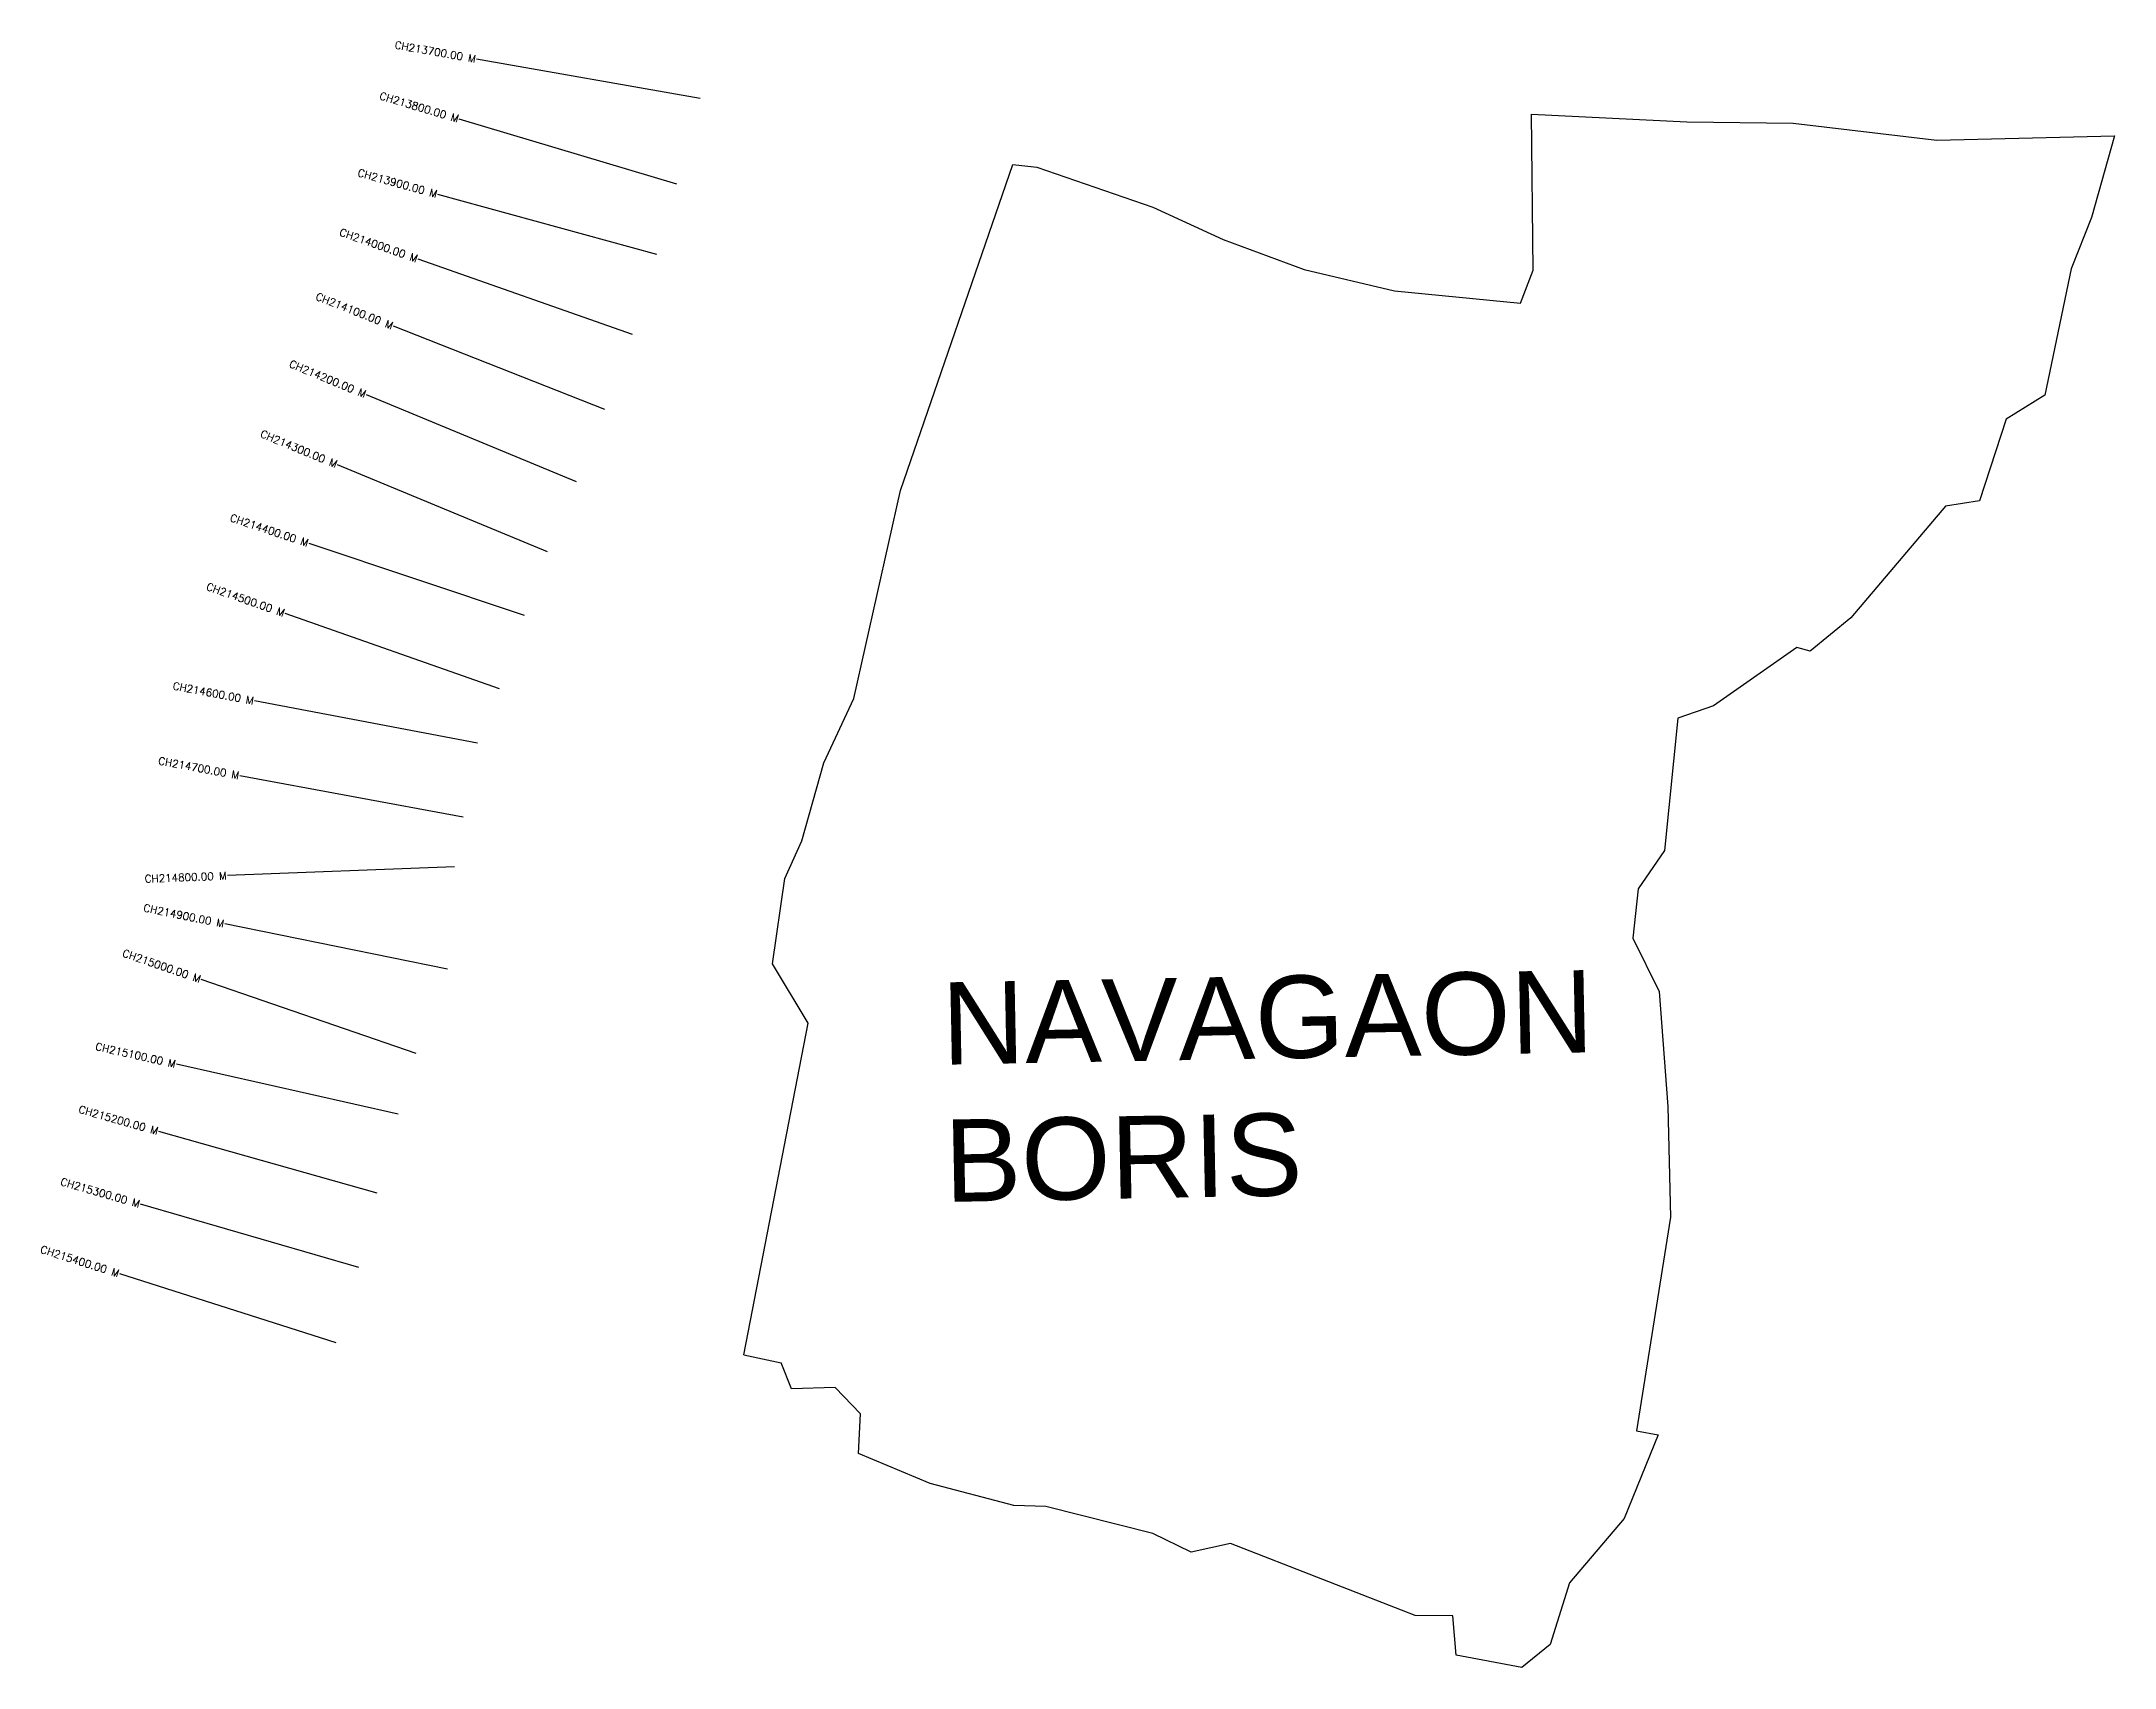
# Model space of a CAD drawing. Header units: metres. Extents: x 274076 to 276813, y 2069073 to 2071221.
import ezdxf
from ezdxf.enums import TextEntityAlignment as Align

# ---------------------------------------------------------------- set-up
doc = ezdxf.new("R2010")
doc.units = ezdxf.units.M
doc.header["$MEASUREMENT"] = 0
for name, color, linetype in [('CS', 134, 'Continuous'), ('CSMark', 6, 'Continuous'), ('village', 3, 'Continuous'), ('VILLAGE NAME', 250, 'Continuous')]:
    doc.layers.add(name, color=color, linetype=linetype)
doc.styles.get("Standard").update_dxf_attribs({"font": 'simplex.shx'})

msp = doc.modelspace()

# ---------------------------------------------------------------- linework, layer by layer
at = {"color": 6, "flags": 128}
msp.add_lwpolyline([(275003, 2069486.2), (275052.5, 2069475.6)], dxfattribs=at)
at = {"layer": 'CS'}
for p, q in [((274945.6, 2071145.4), (274650.1, 2071197.5)), ((274914.8, 2071032.3), (274627.4, 2071118.1)), ((274888.4, 2070939.2), (274599.1, 2071018.8)), ((274856, 2070833.7), (274573, 2070933.2)), ((274819.6, 2070734.7), (274540.4, 2070844.5)), ((274782, 2070639.2), (274504.7, 2070753.9)), ((274743.7, 2070546.8), (274466.5, 2070661.5)), ((274713.6, 2070462.6), (274429, 2070557.6)), ((274680.3, 2070365.9), (274397.2, 2070465.2)), ((274651.6, 2070294), (274356.8, 2070349.7)), ((274632.6, 2070196.3), (274337.7, 2070251)), ((274620.9, 2070130.6), (274321.2, 2070119)), ((274611.8, 2069995.6), (274317.8, 2070055.1)), ((274570.2, 2069883.9), (274286.6, 2069981.7)), ((274546.5, 2069804), (274253.8, 2069869.8)), ((274519, 2069699.4), (274230.4, 2069781.1)), ((274494.5, 2069601.6), (274206.3, 2069685)), ((274464.9, 2069501.9), (274179, 2069592.9))]:
    msp.add_line(p, q, dxfattribs=at)
at = {"layer": 'village', "color": 6}
for points in [[(275003, 2069486.2, 0), (275088.3, 2069924.2, 0), (275040.9, 2070002.7, 0), (275057.4, 2070115.1, 0), (275079.9, 2070164.8, 0), (275108.6, 2070267.8, 0), (275148.3, 2070353.1, 0), (275210.1, 2070627.5, 0), (275358.5, 2071058.1, 0), (275389.9, 2071054.6, 0), (275543.1, 2071001.9, 0), (275636.1, 2070959.3, 0), (275743.2, 2070919.6, 0), (275862.6, 2070891.3, 0), (276028.9, 2070875, 0), (276045.4, 2070918.6, 0), (276043.3, 2071124.5, 0), (276248.4, 2071114.6, 0), (276388.8, 2071112.6, 0), (276578.8, 2071090.4, 0), (276813.3, 2071095.9, 0), (276783, 2070988.2, 0), (276755.9, 2070920.6, 0), (276721.2, 2070753.4, 0), (276670.2, 2070721.7, 0), (276635, 2070613.8, 0), (276590, 2070606.8, 0), (276465.1, 2070459.6, 0), (276411.2, 2070415.3, 0), (276393.9, 2070420.2, 0), (276283.5, 2070343.3, 0), (276236.8, 2070326.9, 0), (276219, 2070152.2, 0), (276184.3, 2070101.6, 0), (276177.3, 2070036.2, 0), (276211.8, 2069965.8, 0), (276223.3, 2069814.1, 0), (276226.9, 2069667.8, 0), (276182.2, 2069385.8, 0), (276210.6, 2069380.5, 0), (276165.8, 2069269.9, 0), (276093.6, 2069185.1, 0), (276068, 2069103.3, 0), (276030.7, 2069073.1, 0), (275943.8, 2069089.6, 0), (275939.6, 2069141.4, 0), (275889.6, 2069142, 0), (275646, 2069236.9, 0), (275593.9, 2069225.4, 0), (275543.3, 2069250.2, 0), (275401.8, 2069285.9, 0), (275359.7, 2069287, 0), (275249.1, 2069316.2, 0), (275154.5, 2069355.9, 0), (275157.2, 2069408, 0)], [(275157.2, 2069408, 0), (275123.7, 2069443.1, 0), (275065.9, 2069441.2, 0), (275052.5, 2069475.6, 0)]]:
    msp.add_polyline3d(points, dxfattribs=at)

# ---------------------------------------------------------------- texts
at = {"layer": 'CSMark'}
for s, rotation, p in [('CH213700.00 M', 350.0073, (274649.1, 2071197.6)), ('CH213800.00 M', 343.375, (274626.4, 2071118.4)), ('CH213900.00 M', 344.6104, (274598.1, 2071019.1)), ('CH214000.00 M', 340.6268, (274572.1, 2070933.5)), ('CH214100.00 M', 338.5163, (274539.5, 2070844.9)), ('CH214200.00 M', 337.5275, (274503.8, 2070754.3)), ('CH214300.00 M', 337.5275, (274465.6, 2070661.9)), ('CH214400.00 M', 341.5503, (274428, 2070557.9)), ('CH214500.00 M', 340.6607, (274396.3, 2070465.5)), ('CH214600.00 M', 349.3055, (274355.8, 2070349.8)), ('CH214700.00 M', 349.4798, (274336.7, 2070251.2)), ('CH214800.00 M', 2.2147, (274320.2, 2070118.9)), ('CH214900.00 M', 348.5618, (274316.8, 2070055.3)), ('CH215000.00 M', 340.9634, (274285.6, 2069982)), ('CH215100.00 M', 347.3246, (274252.9, 2069870)), ('CH215200.00 M', 344.1969, (274229.4, 2069781.4)), ('CH215300.00 M', 343.8695, (274205.3, 2069685.2)), ('CH215400.00 M', 342.3541, (274178, 2069593.2))]:
    msp.add_text(s, height=10, rotation=rotation, dxfattribs=at).set_placement(p, align=Align.MIDDLE_RIGHT)
at = {"layer": 'VILLAGE NAME', "insert": (275263.4, 2069977.9), "char_height": 108.748, "attachment_point": 1, "rotation": 1.1028}
msp.add_mtext_dynamic_manual_height_columns('{\\fArial|b0|i0|c0|p34;NAVAGAON\\PBORIS}', width=726.929, gutter_width=543.7, heights=[0], dxfattribs=at)

doc.saveas('drawing.dxf')
